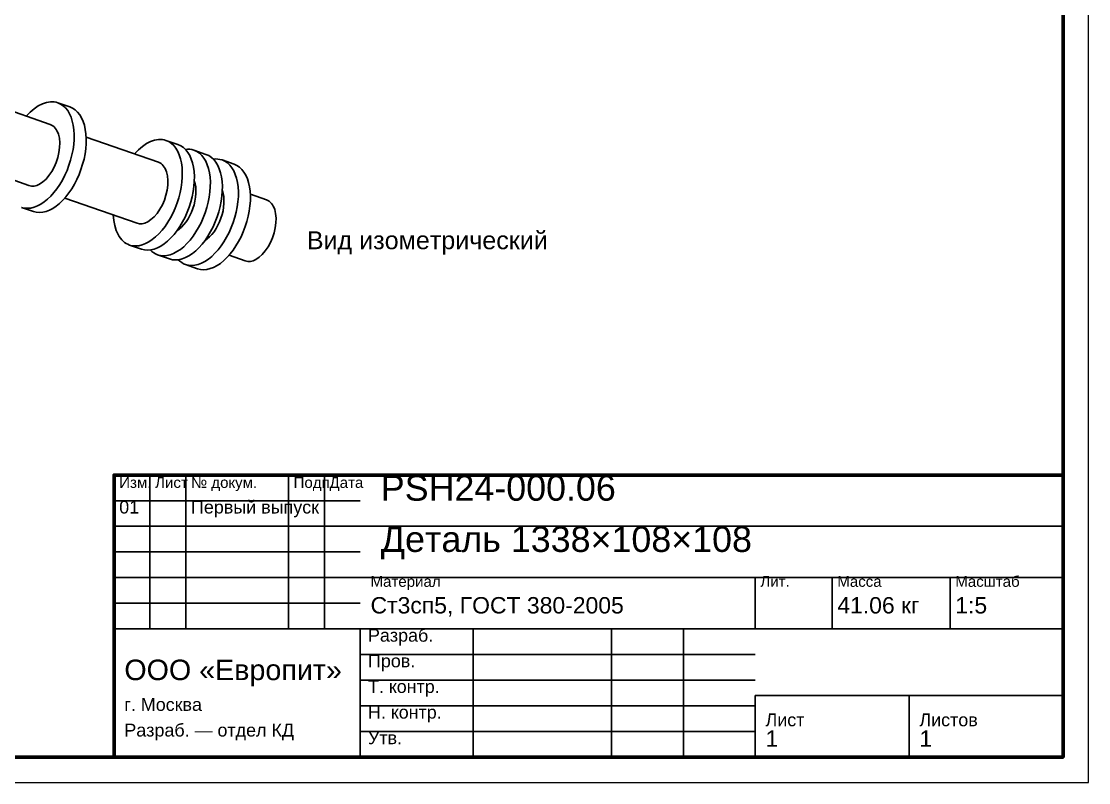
# Model space of a CAD drawing. Header units: millimetres. Extents: x 0 to 420, y 0 to 297.
# Drawn here: x 211.9 to 420, y 0 to 148.5 of the extents above; entities that cross this region are included whole.
import ezdxf

# ---------------------------------------------------------------- set-up
doc = ezdxf.new("R2010")
doc.units = ezdxf.units.MM
doc.styles.add('GOST', font='Arial')

msp = doc.modelspace()

# ---------------------------------------------------------------- linework, layer by layer
at = {"color": 1, "lineweight": 35}
for p, q in [((203.47, 133.28), (217.55, 128.37)), ((214.43, 131.45), (213.65, 130.78)), ((215.22, 132), (214.43, 131.45)), ((216.02, 132.41), (215.22, 132)), ((216.42, 132.56), (216.02, 132.41)), ((216.81, 132.68), (216.42, 132.56)), ((217.2, 132.76), (216.81, 132.68)), ((217.59, 132.8), (217.2, 132.76)), ((217.96, 132.81), (217.59, 132.8)), ((218.33, 132.78), (217.96, 132.81)), ((218.69, 132.72), (218.33, 132.78)), ((219.03, 132.62), (218.69, 132.72)), ((219.58, 132.37), (219.03, 132.62)), ((219.03, 132.62), (221.38, 131.8)), ((220.08, 132.03), (219.58, 132.37)), ((220.54, 131.6), (220.08, 132.03)), ((220.96, 131.08), (220.54, 131.6)), ((221.92, 131.56), (221.38, 131.8)), ((222.43, 131.22), (221.92, 131.56)), ((222.89, 130.78), (222.43, 131.22)), ((213.65, 130.78), (212.89, 129.99)), ((221.32, 130.47), (220.96, 131.08)), ((221.62, 129.79), (221.32, 130.47)), ((221.86, 129.04), (221.62, 129.79)), ((222.05, 128.22), (221.86, 129.04)), ((223.3, 130.26), (222.89, 130.78)), ((223.66, 129.66), (223.3, 130.26)), ((223.96, 128.97), (223.66, 129.66)), ((217.55, 128.37), (217.81, 128.26)), ((217.81, 128.26), (218.06, 128.11)), ((218.06, 128.11), (218.29, 127.92)), ((218.29, 127.92), (218.51, 127.69)), ((218.51, 127.69), (218.7, 127.43)), ((218.7, 127.43), (218.87, 127.14)), ((218.87, 127.14), (219.02, 126.82)), ((222.17, 127.35), (222.05, 128.22)), ((222.22, 126.43), (222.17, 127.35)), ((224.21, 128.22), (223.96, 128.97)), ((224.39, 127.4), (224.21, 128.22)), ((224.51, 126.53), (224.39, 127.4)), ((219.02, 126.82), (219.15, 126.47)), ((219.15, 126.47), (219.33, 125.69)), ((219.33, 125.69), (219.41, 124.82)), ((222.14, 124.48), (222.21, 125.47)), ((222.21, 125.47), (222.22, 126.43)), ((224.56, 125.61), (224.51, 126.53)), ((224.55, 125.93), (238.63, 121.02)), ((224.55, 124.65), (224.56, 125.61)), ((237.11, 125.06), (236.31, 124.65)), ((237.5, 125.21), (237.11, 125.06)), ((237.9, 125.33), (237.5, 125.21)), ((238.29, 125.41), (237.9, 125.33)), ((238.67, 125.45), (238.29, 125.41)), ((239.05, 125.46), (238.67, 125.45)), ((239.41, 125.43), (239.05, 125.46)), ((239.77, 125.37), (239.41, 125.43)), ((240.12, 125.27), (239.77, 125.37)), ((240.66, 125.03), (240.12, 125.27)), ((240.12, 125.27), (242.46, 124.45)), ((241.17, 124.68), (240.66, 125.03)), ((219.26, 122.93), (219.04, 121.95)), ((219.39, 123.9), (219.26, 122.93)), ((219.41, 124.82), (219.39, 123.9)), ((221.79, 122.45), (222, 123.47)), ((222, 123.47), (222.14, 124.48)), ((224.34, 122.65), (224.48, 123.66)), ((224.48, 123.66), (224.55, 124.65)), ((234.73, 123.43), (233.98, 122.64)), ((235.51, 124.1), (234.73, 123.43)), ((236.31, 124.65), (235.51, 124.1)), ((241.63, 124.25), (241.17, 124.68)), ((242.04, 123.73), (241.63, 124.25)), ((242.4, 123.12), (242.04, 123.73)), ((242.7, 122.44), (242.4, 123.12)), ((243, 124.21), (242.46, 124.45)), ((243.51, 123.87), (243, 124.21)), ((243.97, 123.43), (243.51, 123.87)), ((244.33, 123.56), (243.89, 123.52)), ((244.38, 122.91), (243.97, 123.43)), ((244.76, 123.54), (244.33, 123.56)), ((244.74, 122.31), (244.38, 122.91)), ((245.18, 123.48), (244.76, 123.54)), ((245.58, 123.36), (245.18, 123.48)), ((246.13, 123.12), (245.58, 123.36)), ((245.58, 123.36), (247.92, 122.55)), ((246.63, 122.78), (246.13, 123.12)), ((247.09, 122.35), (246.63, 122.78)), ((199.32, 121.38), (213.4, 116.47)), ((218.72, 120.98), (218.32, 120.06)), ((219.04, 121.95), (218.72, 120.98)), ((221.21, 120.42), (221.53, 121.43)), ((221.53, 121.43), (221.79, 122.45)), ((223.87, 120.62), (224.14, 121.63)), ((224.14, 121.63), (224.34, 122.65)), ((238.63, 121.02), (238.9, 120.91)), ((238.9, 120.91), (239.15, 120.76)), ((239.15, 120.76), (239.38, 120.57)), ((242.95, 121.69), (242.7, 122.44)), ((243.13, 120.87), (242.95, 121.69)), ((243.25, 120), (243.13, 120.87)), ((245.05, 121.62), (244.74, 122.31)), ((245.29, 120.87), (245.05, 121.62)), ((245.47, 120.05), (245.29, 120.87)), ((247.51, 121.82), (247.09, 122.35)), ((247.87, 121.22), (247.51, 121.82)), ((248.17, 120.54), (247.87, 121.22)), ((248.47, 122.3), (247.92, 122.55)), ((248.98, 121.96), (248.47, 122.3)), ((249.44, 121.53), (248.98, 121.96)), ((249.79, 121.65), (249.35, 121.62)), ((249.85, 121.01), (249.44, 121.53)), ((250.23, 121.64), (249.79, 121.65)), ((250.21, 120.4), (249.85, 121.01)), ((250.64, 121.57), (250.23, 121.64)), ((251.05, 121.46), (250.64, 121.57)), ((251.59, 121.21), (251.05, 121.46)), ((251.05, 121.46), (253.39, 120.64)), ((252.1, 120.87), (251.59, 121.21)), ((252.56, 120.44), (252.1, 120.87)), ((217.85, 119.19), (217.31, 118.4)), ((218.32, 120.06), (217.85, 119.19)), ((220.41, 118.47), (220.84, 119.43)), ((220.84, 119.43), (221.21, 120.42)), ((222.75, 117.66), (223.18, 118.62)), ((223.18, 118.62), (223.55, 119.61)), ((223.55, 119.61), (223.87, 120.62)), ((239.38, 120.57), (239.59, 120.34)), ((239.59, 120.34), (239.78, 120.08)), ((239.78, 120.08), (239.95, 119.79)), ((239.95, 119.79), (240.1, 119.47)), ((240.1, 119.47), (240.23, 119.12)), ((240.23, 119.12), (240.41, 118.34)), ((243.3, 119.08), (243.25, 120)), ((243.29, 118.12), (243.3, 119.08)), ((245.59, 119.18), (245.47, 120.05)), ((245.65, 118.26), (245.59, 119.18)), ((248.41, 119.78), (248.17, 120.54)), ((248.6, 118.96), (248.41, 119.78)), ((248.71, 118.09), (248.6, 118.96)), ((250.51, 119.72), (250.21, 120.4)), ((250.76, 118.96), (250.51, 119.72)), ((250.94, 118.15), (250.76, 118.96)), ((252.97, 119.92), (252.56, 120.44)), ((253.33, 119.31), (252.97, 119.92)), ((253.63, 118.63), (253.33, 119.31)), ((253.94, 120.4), (253.39, 120.64)), ((253.88, 117.88), (253.63, 118.63)), ((254.44, 120.06), (253.94, 120.4)), ((254.9, 119.62), (254.44, 120.06)), ((255.31, 119.1), (254.9, 119.62)), ((255.67, 118.5), (255.31, 119.1)), ((215.48, 116.75), (214.93, 116.51)), ((216.11, 117.17), (215.48, 116.75)), ((216.73, 117.73), (216.11, 117.17)), ((217.31, 118.4), (216.73, 117.73)), ((218.86, 115.85), (219.41, 116.67)), ((219.41, 116.67), (219.93, 117.55)), ((219.93, 117.55), (220.41, 118.47)), ((221.76, 115.86), (222.28, 116.73)), ((222.28, 116.73), (222.75, 117.66)), ((240.47, 116.55), (240.35, 115.58)), ((240.41, 118.34), (240.49, 117.47)), ((240.49, 117.47), (240.47, 116.55)), ((243.08, 116.12), (243.22, 117.13)), ((243.22, 117.13), (243.29, 118.12)), ((245.56, 116.31), (245.64, 117.3)), ((245.64, 117.3), (245.65, 118.26)), ((245.64, 117.38), (245.8, 116.83)), ((245.8, 116.83), (245.91, 116.22)), ((248.77, 117.17), (248.71, 118.09)), ((248.76, 116.21), (248.77, 117.17)), ((251.06, 117.27), (250.94, 118.15)), ((251.11, 116.35), (251.06, 117.27)), ((254.06, 117.06), (253.88, 117.88)), ((254.18, 116.19), (254.06, 117.06)), ((255.98, 117.81), (255.67, 118.5)), ((256.22, 117.06), (255.98, 117.81)), ((256.4, 116.24), (256.22, 117.06)), ((213.89, 116.37), (213.4, 116.47)), ((214.4, 116.38), (213.89, 116.37)), ((214.93, 116.51), (214.4, 116.38)), ((217.65, 114.41), (218.27, 115.09)), ((218.27, 115.09), (218.86, 115.85)), ((220.61, 114.28), (221.2, 115.03)), ((221.2, 115.03), (221.76, 115.86)), ((240.12, 114.6), (239.81, 113.63)), ((240.35, 115.58), (240.12, 114.6)), ((242.62, 114.08), (242.88, 115.1)), ((242.88, 115.1), (243.08, 116.12)), ((245.22, 114.28), (245.42, 115.3)), ((245.42, 115.3), (245.56, 116.31)), ((245.95, 114.89), (245.89, 114.18)), ((245.91, 116.22), (245.96, 115.57)), ((245.96, 115.57), (245.95, 114.89)), ((248.55, 114.21), (248.69, 115.22)), ((248.69, 115.22), (248.76, 116.21)), ((251.03, 114.41), (251.1, 115.39)), ((251.1, 115.39), (251.11, 116.35)), ((251.11, 115.48), (251.27, 114.92)), ((251.27, 114.92), (251.37, 114.32)), ((254.24, 115.26), (254.18, 116.19)), ((254.23, 114.31), (254.24, 115.26)), ((256.52, 115.37), (256.4, 116.24)), ((256.58, 114.45), (256.52, 115.37)), ((256.57, 114.77), (259.72, 113.67)), ((256.57, 113.49), (256.58, 114.45)), ((214.39, 112.24), (215.05, 112.49)), ((215.05, 112.49), (215.71, 112.83)), ((215.71, 112.83), (216.37, 113.27)), ((216.37, 113.27), (217.02, 113.8)), ((217.02, 113.8), (217.65, 114.41)), ((218.05, 112.02), (218.71, 112.45)), ((218.71, 112.45), (219.36, 112.98)), ((219.36, 112.98), (220, 113.59)), ((220, 113.59), (220.61, 114.28)), ((220.4, 114.03), (234.49, 109.12)), ((239.41, 112.71), (238.93, 111.84)), ((239.81, 113.63), (239.41, 112.71)), ((241.92, 112.08), (242.29, 113.07)), ((242.29, 113.07), (242.62, 114.08)), ((244.64, 112.26), (244.96, 113.27)), ((244.96, 113.27), (245.22, 114.28)), ((245.6, 112.72), (245.37, 112)), ((245.77, 113.45), (245.6, 112.72)), ((245.89, 114.18), (245.77, 113.45)), ((248.08, 112.18), (248.34, 113.2)), ((248.34, 113.2), (248.55, 114.21)), ((250.42, 111.36), (250.69, 112.38)), ((250.69, 112.38), (250.89, 113.4)), ((250.89, 113.4), (251.03, 114.41)), ((251.42, 112.98), (251.35, 112.27)), ((251.37, 114.32), (251.42, 113.67)), ((251.42, 113.67), (251.42, 112.98)), ((254.01, 112.31), (254.15, 113.32)), ((254.15, 113.32), (254.23, 114.31)), ((256.35, 111.49), (256.49, 112.5)), ((256.49, 112.5), (256.57, 113.49)), ((259.98, 113.56), (259.72, 113.67)), ((260.23, 113.41), (259.98, 113.56)), ((260.46, 113.22), (260.23, 113.41)), ((260.67, 112.99), (260.46, 113.22)), ((260.87, 112.73), (260.67, 112.99)), ((261.04, 112.44), (260.87, 112.73)), ((261.19, 112.12), (261.04, 112.44)), ((211.92, 112.22), (212.5, 112.08)), ((211.92, 112.22), (214.26, 111.41)), ((212.5, 112.08), (213.11, 112.03)), ((213.11, 112.03), (213.74, 112.08)), ((213.74, 112.08), (214.39, 112.24)), ((214.26, 111.41), (214.84, 111.26)), ((214.84, 111.26), (215.45, 111.21)), ((215.45, 111.21), (216.08, 111.27)), ((216.08, 111.27), (216.73, 111.42)), ((216.73, 111.42), (217.39, 111.67)), ((217.39, 111.67), (218.05, 112.02)), ((229.83, 110.75), (229.93, 109.66)), ((237.81, 110.38), (237.19, 109.82)), ((238.4, 111.05), (237.81, 110.38)), ((238.93, 111.84), (238.4, 111.05)), ((241.02, 110.2), (241.49, 111.12)), ((241.49, 111.12), (241.92, 112.08)), ((243.36, 109.38), (243.83, 110.31)), ((243.83, 110.31), (244.26, 111.27)), ((244.26, 111.27), (244.64, 112.26)), ((244.78, 110.62), (244.42, 109.97)), ((245.1, 111.29), (244.78, 110.62)), ((245.37, 112), (245.1, 111.29)), ((247.38, 110.18), (247.76, 111.17)), ((247.76, 111.17), (248.08, 112.18)), ((249.73, 109.36), (250.1, 110.35)), ((250.1, 110.35), (250.42, 111.36)), ((251.06, 110.82), (250.84, 110.09)), ((251.24, 111.55), (251.06, 110.82)), ((251.35, 112.27), (251.24, 111.55)), ((253.55, 110.27), (253.81, 111.29)), ((253.81, 111.29), (254.01, 112.31)), ((255.89, 109.45), (256.15, 110.47)), ((256.15, 110.47), (256.35, 111.49)), ((261.31, 111.77), (261.19, 112.12)), ((261.5, 110.99), (261.31, 111.77)), ((261.58, 110.12), (261.5, 110.99)), ((229.93, 109.66), (230.13, 108.65)), ((230.13, 108.65), (230.41, 107.73)), ((234.97, 109.02), (234.49, 109.12)), ((235.48, 109.03), (234.97, 109.02)), ((236.02, 109.16), (235.48, 109.03)), ((236.56, 109.4), (236.02, 109.16)), ((237.19, 109.82), (236.56, 109.4)), ((239.35, 107.74), (239.94, 108.5)), ((239.94, 108.5), (240.5, 109.32)), ((240.5, 109.32), (241.02, 110.2)), ((242.28, 107.69), (242.84, 108.51)), ((243.17, 108.36), (242.71, 107.95)), ((242.84, 108.51), (243.36, 109.38)), ((243.61, 108.84), (243.17, 108.36)), ((244.03, 109.38), (243.61, 108.84)), ((244.42, 109.97), (244.03, 109.38)), ((245.96, 107.42), (246.48, 108.29)), ((246.48, 108.29), (246.96, 109.22)), ((246.96, 109.22), (247.38, 110.18)), ((248.82, 107.48), (249.3, 108.4)), ((249.3, 108.4), (249.73, 109.36)), ((250.25, 108.71), (249.89, 108.07)), ((250.56, 109.39), (250.25, 108.71)), ((250.84, 110.09), (250.56, 109.39)), ((252.42, 107.31), (252.85, 108.27)), ((252.85, 108.27), (253.23, 109.26)), ((253.23, 109.26), (253.55, 110.27)), ((255.19, 107.46), (255.57, 108.45)), ((255.57, 108.45), (255.89, 109.45)), ((261.21, 107.25), (261.43, 108.23)), ((261.43, 108.23), (261.55, 109.2)), ((261.55, 109.2), (261.58, 110.12)), ((230.41, 107.73), (230.78, 106.91)), ((230.78, 106.91), (231, 106.54)), ((231, 106.54), (231.23, 106.21)), ((231.23, 106.21), (231.49, 105.9)), ((237.45, 105.92), (238.1, 106.45)), ((238.1, 106.45), (238.74, 107.06)), ((238.74, 107.06), (239.35, 107.74)), ((240.44, 105.63), (241.08, 106.24)), ((241.08, 106.24), (241.7, 106.93)), ((241.7, 106.93), (242.28, 107.69)), ((242.71, 107.95), (242.24, 107.62)), ((244.82, 105.84), (245.41, 106.6)), ((245.41, 106.6), (245.96, 107.42)), ((247.75, 105.78), (248.31, 106.6)), ((248.63, 106.45), (248.17, 106.05)), ((248.31, 106.6), (248.82, 107.48)), ((249.08, 106.93), (248.63, 106.45)), ((249.5, 107.47), (249.08, 106.93)), ((249.89, 108.07), (249.5, 107.47)), ((251.43, 105.51), (251.95, 106.39)), ((251.95, 106.39), (252.42, 107.31)), ((254.29, 105.57), (254.77, 106.49)), ((254.77, 106.49), (255.19, 107.46)), ((260.49, 105.36), (260.89, 106.28)), ((260.89, 106.28), (261.21, 107.25)), ((231.49, 105.9), (231.76, 105.63)), ((231.76, 105.63), (232.05, 105.39)), ((232.05, 105.39), (232.35, 105.18)), ((232.35, 105.18), (232.67, 105.01)), ((232.67, 105.01), (233.01, 104.87)), ((233.01, 104.87), (233.58, 104.73)), ((233.01, 104.87), (235.35, 104.06)), ((233.58, 104.73), (234.19, 104.68)), ((234.19, 104.68), (234.82, 104.73)), ((234.82, 104.73), (235.47, 104.89)), ((235.35, 104.06), (235.93, 103.91)), ((235.47, 104.89), (236.13, 105.14)), ((236.13, 105.14), (236.79, 105.48)), ((236.79, 105.48), (237.45, 105.92)), ((237.17, 103.92), (237.81, 104.07)), ((237.81, 104.07), (238.47, 104.32)), ((238.47, 104.32), (239.13, 104.67)), ((239.13, 104.67), (239.79, 105.1)), ((239.79, 105.1), (240.44, 105.63)), ((242.92, 104.02), (243.57, 104.54)), ((243.57, 104.54), (244.2, 105.15)), ((244.2, 105.15), (244.82, 105.84)), ((245.91, 103.73), (246.55, 104.34)), ((246.55, 104.34), (247.16, 105.02)), ((247.16, 105.02), (247.75, 105.78)), ((248.17, 106.05), (247.7, 105.71)), ((250.29, 103.93), (250.87, 104.69)), ((250.87, 104.69), (251.43, 105.51)), ((253.22, 103.87), (253.77, 104.69)), ((253.77, 104.69), (254.29, 105.57)), ((259.48, 103.71), (260.02, 104.49)), ((260.02, 104.49), (260.49, 105.36)), ((235.93, 103.91), (236.54, 103.86)), ((236.54, 103.86), (237.17, 103.92)), ((237.04, 103.9), (237.37, 103.6)), ((237.37, 103.6), (237.72, 103.34)), ((237.72, 103.34), (238.09, 103.13)), ((238.09, 103.13), (238.47, 102.97)), ((238.47, 102.97), (239.05, 102.82)), ((238.47, 102.97), (240.81, 102.15)), ((239.05, 102.82), (239.66, 102.77)), ((239.66, 102.77), (240.29, 102.83)), ((240.29, 102.83), (240.94, 102.98)), ((240.81, 102.15), (241.39, 102)), ((240.94, 102.98), (241.59, 103.23)), ((241.39, 102), (242, 101.96)), ((241.59, 103.23), (242.26, 103.58)), ((242, 101.96), (242.63, 102.01)), ((242.26, 103.58), (242.92, 104.02)), ((242.51, 101.99), (242.84, 101.69)), ((242.63, 102.01), (243.28, 102.16)), ((243.28, 102.16), (243.94, 102.41)), ((243.94, 102.41), (244.6, 102.76)), ((244.6, 102.76), (245.26, 103.2)), ((245.26, 103.2), (245.91, 103.73)), ((247.72, 101.67), (248.38, 102.11)), ((248.38, 102.11), (249.03, 102.64)), ((249.03, 102.64), (249.67, 103.25)), ((249.67, 103.25), (250.29, 103.93)), ((251.38, 101.82), (252.01, 102.43)), ((252.01, 102.43), (252.63, 103.12)), ((252.42, 102.87), (255.57, 101.77)), ((252.63, 103.12), (253.22, 103.87)), ((257.1, 101.81), (257.64, 102.05)), ((257.64, 102.05), (258.28, 102.47)), ((258.28, 102.47), (258.89, 103.03)), ((258.89, 103.03), (259.48, 103.71)), ((242.84, 101.69), (243.18, 101.43)), ((243.18, 101.43), (243.55, 101.22)), ((243.55, 101.22), (243.94, 101.06)), ((243.94, 101.06), (244.52, 100.92)), ((243.94, 101.06), (246.28, 100.25)), ((244.52, 100.92), (245.12, 100.87)), ((245.12, 100.87), (245.76, 100.92)), ((245.76, 100.92), (246.4, 101.07)), ((246.28, 100.25), (246.86, 100.1)), ((246.4, 101.07), (247.06, 101.32)), ((246.86, 100.1), (247.47, 100.05)), ((247.06, 101.32), (247.72, 101.67)), ((247.47, 100.05), (248.1, 100.11)), ((248.1, 100.11), (248.75, 100.26)), ((248.75, 100.26), (249.4, 100.51)), ((249.4, 100.51), (250.07, 100.85)), ((250.07, 100.85), (250.73, 101.29)), ((250.73, 101.29), (251.38, 101.82)), ((255.57, 101.77), (256.05, 101.67)), ((256.05, 101.67), (256.57, 101.68)), ((256.57, 101.68), (257.1, 101.81))]:
    msp.add_line(p, q, dxfattribs=at)
at = {"color": 7, "lineweight": 35}
for p, q in [((237, 30), (237, 60)), ((244, 30), (244, 60)), ((264, 30), (264, 60)), ((271, 30), (271, 60)), ((230, 55), (278, 55)), ((230, 50), (278, 50)), ((278, 50), (415, 50)), ((230, 45), (278, 45)), ((230, 40), (278, 40)), ((278, 40), (415, 40)), ((355, 30), (355, 40)), ((370, 30), (370, 40)), ((393, 30), (393, 40)), ((230, 35), (278, 35)), ((230, 30), (278, 30)), ((278, 30), (415, 30)), ((300, 5), (300, 30)), ((327, 5), (327, 30)), ((341, 5), (341, 30)), ((278, 25), (355, 25)), ((278, 20), (355, 20)), ((355, 17), (415, 17)), ((278, 15), (355, 15)), ((278, 10), (355, 10))]:
    msp.add_line(p, q, dxfattribs=at)
at = {"color": 7, "lineweight": 25}
msp.add_lwpolyline([(0, 0), (420, 0), (420, 297), (0, 297)], close=True, dxfattribs=at)
at = {"color": 7, "lineweight": 70}
for points in [[(20, 5), (415, 5), (415, 292), (20, 292)], [(230, 5), (415, 5), (415, 60), (230, 60)]]:
    msp.add_lwpolyline(points, close=True, dxfattribs=at)
at = {"color": 7, "lineweight": 35}
for points in [[(230, 5), (278, 5), (278, 30), (230, 30)], [(355, 5), (385, 5), (385, 17), (355, 17)], [(385, 5), (415, 5), (415, 17), (385, 17)]]:
    msp.add_lwpolyline(points, close=True, dxfattribs=at)

# ---------------------------------------------------------------- texts
at = {"color": 3, "style": 'GOST'}
for s, height, p in [('Вид изометрический', 3.5, (267.58, 104.05)), ('Изм.', 2.1, (231, 57.5)), ('Лист', 2.1, (238, 57.5)), ('№ докум.', 2.1, (245, 57.5)), ('Подп.', 2.1, (265, 57.5)), ('Дата', 2.1, (272, 57.5)), ('PSH24-000.06', 5, (282, 55)), ('01', 2.5, (231, 52.5)), ('Первый выпуск', 2.5, (245, 52.5)), ('Деталь 1338×108×108', 5, (282, 45)), ('Материал', 2.1, (280, 38.2)), ('Лит.', 2.1, (356, 38.2)), ('Масса', 2.1, (371, 38.2)), ('Масштаб', 2.1, (394, 38.2)), ('Ст3сп5, ГОСТ 380-2005', 3.2, (280, 33)), ('41.06 кг', 3.2, (371, 33)), ('1:5', 3.2, (394, 33)), ('Разраб.', 2.5, (279.5, 27.5)), ('Пров.', 2.5, (279.5, 22.5)), ('ООО «Европит»', 4, (232, 20)), ('Т. контр.', 2.5, (279.5, 17.5)), ('г. Москва', 2.5, (232, 14)), ('Н. контр.', 2.5, (279.5, 12.5)), ('Лист', 2.5, (357, 11)), ('Листов', 2.5, (387, 11)), ('Разраб. — отдел КД', 2.5, (232, 9)), ('Утв.', 2.5, (279.5, 7.5)), ('1', 3.2, (357, 7)), ('1', 3.2, (387, 7))]:
    msp.add_text(s, height=height, dxfattribs=at).set_placement(p)

doc.saveas('drawing.dxf')
